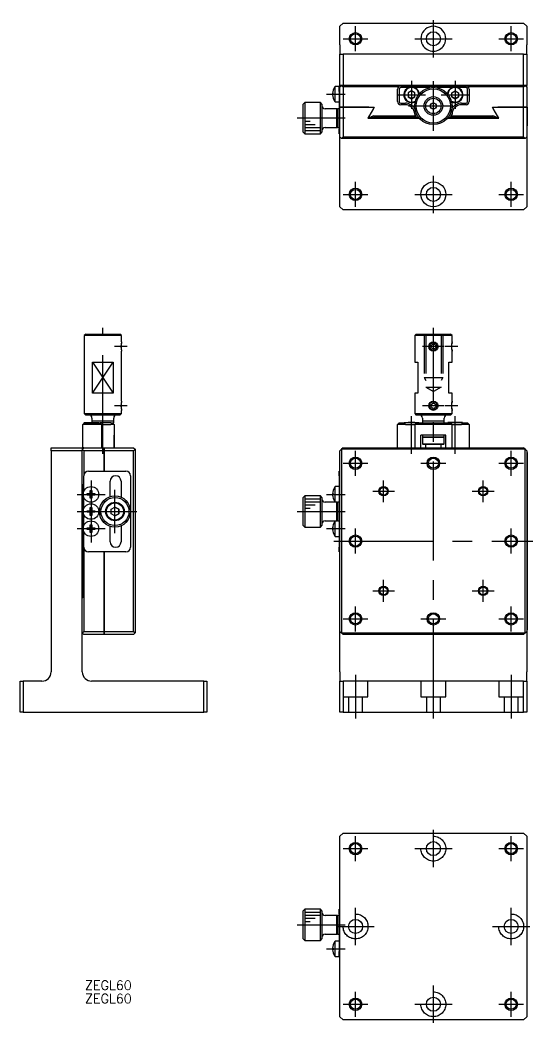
# Model space of a CAD drawing. Extents: x -133 to 244, y -155 to 167.
# Drawn here: x -132.8 to 32, y -154.8 to 167.4 of the extents above; entities that cross this region are included whole.
import ezdxf

# ---------------------------------------------------------------- set-up
doc = ezdxf.new("R2010")
doc.units = 0
doc.linetypes.add('CENTER', pattern=[50.8, 31.75, -6.35, 6.35, -6.35])
doc.linetypes.add('DASHED', pattern=[19.05, 12.7, -6.35])
doc.layers.get('0').update_dxf_attribs({"linetype": 'CONTINUOUS'})
doc.layers.add('CENTER', color=1, linetype='CENTER')
doc.styles.get("Standard").update_dxf_attribs({"font": 'txt.shx', "height": 3, "bigfont": 'bigfont.shx'})

msp = doc.modelspace()

# ---------------------------------------------------------------- linework, layer by layer
at = {"color": 7, "linetype": 'CONTINUOUS'}
for p, q in [((-29, 166.38), (-30, 165.38)), ((-30, 159.38), (-30, 165.38)), ((-29, 166.38), (29, 166.38)), ((30, 165.38), (29, 166.38)), ((30, 165.38), (30, 159.38)), ((-30, 159.38), (-30, 156.38)), ((30, 156.38), (30, 159.38)), ((-30, 146.38), (-30, 156.38)), ((-30, 156.38), (-29, 156.38)), ((29, 156.38), (-29, 156.38)), ((-29, 156.38), (-29, 146.38)), ((29, 146.38), (29, 156.38)), ((29, 156.38), (30, 156.38)), ((30, 156.38), (30, 146.38)), ((-30.3, 146.08), (-31.52, 146.08)), ((-31.52, 141.08), (-31.52, 146.08)), ((-30.3, 145.88), (-30.3, 146.08)), ((-30.3, 144.38), (-30.3, 145.88)), ((-30.3, 145.88), (-30, 145.88)), ((-30, 146.38), (-30, 145.88)), ((-30, 145.88), (-29.5, 146.38)), ((-29.5, 146.38), (-30, 146.38)), ((-30, 139.38), (-30, 145.88)), ((-29.5, 146.38), (-29, 145.88)), ((-29, 146.38), (-29.5, 146.38)), ((29, 146.38), (-29, 146.38)), ((-11.21, 145.88), (-29, 145.88)), ((-29, 145.88), (-29, 139.38)), ((-18, 146.08), (-18.3, 146.38)), ((-10.94, 146.08), (-18, 146.08)), ((-11.5, 141.18), (-11.5, 145.18)), ((-11, 145.18), (-11, 141.18)), ((-10.5, 146.18), (10.5, 146.18)), ((-7.98, 145.68), (-10.5, 145.68)), ((-1.09, 145.68), (-6.02, 145.68)), ((6.02, 145.68), (1.09, 145.68)), ((10.5, 145.68), (7.98, 145.68)), ((18, 146.08), (10.94, 146.08)), ((11, 141.18), (11, 145.18)), ((29, 145.88), (11.21, 145.88)), ((11.5, 145.18), (11.5, 141.18)), ((18.3, 146.38), (18, 146.08)), ((29, 145.88), (29.5, 146.38)), ((29.5, 146.38), (29, 146.38)), ((29, 139.38), (29, 145.88)), ((29.5, 146.38), (30, 145.88)), ((30, 146.38), (29.5, 146.38)), ((30, 145.88), (30, 146.38)), ((30, 145.88), (30, 139.38)), ((30, 145.38), (30.15, 145.38)), ((30.15, 139.38), (30.15, 145.38)), ((-32.38, 143.84), (-32.19, 143.84)), ((-32.19, 143.32), (-32.38, 143.32)), ((-32.2, 144.84), (-32.19, 144.83)), ((-32.19, 142.34), (-32.2, 142.33)), ((-32.19, 143.84), (-32.19, 143.32)), ((-30.3, 144.38), (-30.3, 132.38)), ((-7, 144.65), (-8.1, 144.02)), ((-8.1, 144.02), (-8.1, 142.75)), ((-7, 142.11), (-8.1, 142.75)), ((-8.1, 142.75), (-7, 142.11)), ((-5.9, 144.02), (-7, 144.65)), ((-5.9, 142.75), (-7, 142.11)), ((-7, 142.11), (-5.9, 142.75)), ((-5.9, 142.75), (-5.9, 144.02)), ((5.9, 144.02), (7, 144.65)), ((5.9, 142.75), (5.9, 144.02)), ((5.9, 142.75), (7, 142.11)), ((7, 142.11), (5.9, 142.75)), ((7, 144.65), (8.1, 144.02)), ((7, 142.11), (8.1, 142.75)), ((8.1, 142.75), (7, 142.11)), ((8.1, 144.02), (8.1, 142.75)), ((-41.3, 140.88), (-41.8, 140.38)), ((-41.8, 131.38), (-41.8, 140.38)), ((-36.3, 140.88), (-41.3, 140.88)), ((-41.3, 140.88), (-41.3, 130.88)), ((-36.3, 130.88), (-36.3, 140.88)), ((-35.8, 140.38), (-36.3, 140.88)), ((-35.8, 140.38), (-35.8, 131.38)), ((-31, 138.88), (-34.8, 138.88)), ((-31.52, 141.08), (-30.3, 141.08)), ((-31, 132.88), (-31, 138.88)), ((-30.8, 138.68), (-31, 138.88)), ((-30.8, 138.88), (-30.8, 132.88)), ((-30.3, 138.88), (-30.8, 138.88)), ((-30.8, 138.68), (-30.8, 133.08)), ((-30, 129.88), (-30, 139.38)), ((-29, 139.38), (-30, 139.38)), ((-30, 139.38), (-29, 139.38)), ((-29, 139.38), (-29, 129.88)), ((-29, 139.38), (-20.7, 139.38)), ((-20.7, 139.38), (-29, 139.38)), ((-20.7, 139.38), (-18.98, 139.38)), ((-19.2, 139), (-20.7, 136.4)), ((-19.2, 139.38), (-19.2, 139)), ((-18.98, 139.38), (-19.1, 139.18)), ((-10.5, 140.68), (-9, 140.68)), ((-9, 140.18), (-10.5, 140.18)), ((9, 140.68), (10.5, 140.68)), ((10.5, 140.18), (9, 140.18)), ((18.98, 139.38), (20.7, 139.38)), ((19.1, 139.18), (18.98, 139.38)), ((19.2, 139), (19.2, 139.38)), ((20.7, 136.4), (19.2, 139)), ((20.7, 139.38), (29, 139.38)), ((29, 139.38), (20.7, 139.38)), ((29, 129.88), (29, 139.38)), ((30, 139.38), (29, 139.38)), ((29, 139.38), (30, 139.38)), ((30, 139.38), (30, 129.88)), ((30.15, 139.38), (30, 139.38)), ((30, 139.38), (30.15, 139.38)), ((30.15, 139.38), (30.15, 133.38)), ((-20.7, 136.4), (-21, 135.88)), ((-21, 135.88), (-4.56, 135.88)), ((-20.6, 136.08), (-20.6, 136.58)), ((-20.22, 136.08), (-20.6, 136.08)), ((-4.72, 136.08), (-20.22, 136.08)), ((-19.1, 136.58), (-5.8, 136.58)), ((-4.8, 136.18), (-5, 136.18)), ((-5, 136.08), (-5, 135.88)), ((4.56, 135.88), (21, 135.88)), ((20.22, 136.08), (4.72, 136.08)), ((5, 136.18), (4.8, 136.18)), ((5, 135.88), (5, 136.08)), ((5.8, 136.58), (19.1, 136.58)), ((20.6, 136.08), (20.22, 136.08)), ((20.6, 136.58), (20.6, 136.08)), ((21, 135.88), (20.7, 136.4)), ((-41.3, 134.88), (-39.6, 134.88)), ((-41.3, 133.88), (-37.95, 133.88)), ((-41.3, 132.88), (-36.3, 132.88)), ((-34.8, 132.88), (-31, 132.88)), ((-31, 132.88), (-30.8, 133.08)), ((-30.8, 132.88), (-30.3, 132.88)), ((-30.3, 130.88), (-30.3, 132.38)), ((30, 133.38), (30.15, 133.38)), ((-41.8, 131.38), (-41.3, 130.88)), ((-41.3, 131.88), (-36.3, 131.88)), ((-41.3, 130.88), (-36.3, 130.88)), ((-36.3, 130.88), (-35.8, 131.38)), ((-30, 130.88), (-30.3, 130.88)), ((-30, 107.38), (-30, 129.88)), ((-29.5, 129.38), (-30, 129.88)), ((-29, 129.88), (-29.5, 129.38)), ((29.5, 129.38), (-29.5, 129.38)), ((-29, 129.88), (29, 129.88)), ((29.5, 129.38), (29, 129.88)), ((30, 129.88), (29.5, 129.38)), ((30, 129.88), (30, 107.38)), ((-30, 107.38), (-29, 106.38)), ((29, 106.38), (-29, 106.38)), ((29, 106.38), (30, 107.38)), ((-111.7, 66.5), (-112.2, 66)), ((-112.2, 66), (-112.2, 41)), ((-100.2, 66), (-112.2, 66)), ((-111.7, 66.5), (-100.7, 66.5)), ((-100.2, 66), (-100.7, 66.5)), ((-100.2, 64), (-100.2, 66)), ((-5.5, 66.5), (-6, 66)), ((0, 66), (-6, 66)), ((-6, 66), (-6, 57.5)), ((-5.5, 66.5), (0, 66.5)), ((0, 66.5), (5.5, 66.5)), ((6, 66), (0, 66)), ((6, 66), (5.5, 66.5)), ((6, 64), (6, 66)), ((-0.75, 62.93), (0, 63.37)), ((-0.75, 62.07), (-0.75, 62.93)), ((0, 61.63), (-0.75, 62.07)), ((0, 63.37), (0.75, 62.93)), ((0.75, 62.07), (0, 61.63)), ((0.75, 62.93), (0.75, 62.07)), ((-100.2, 45), (-100.2, 61)), ((6, 57.5), (6, 61)), ((-109.52, 47.5), (-109.52, 57.5)), ((-109.52, 57.5), (-102.88, 57.5)), ((-102.88, 57.5), (-102.88, 47.5)), ((-6, 57.5), (-5, 57.5)), ((-5, 57.5), (-5, 47.5)), ((5, 47.5), (5, 57.5)), ((5, 57.5), (6, 57.5)), ((-102.88, 47.5), (-109.52, 47.5)), ((-6, 47.5), (-6, 41)), ((-5, 47.5), (-6, 47.5)), ((6, 47.5), (5, 47.5)), ((6, 45), (6, 47.5)), ((-100.2, 41), (-100.2, 42)), ((-0.75, 43.93), (0, 44.37)), ((-0.75, 43.07), (-0.75, 43.93)), ((0, 42.63), (-0.75, 43.07)), ((0, 44.37), (0.75, 43.93)), ((0.75, 43.07), (0, 42.63)), ((0.75, 43.93), (0.75, 43.07)), ((6, 41), (6, 42)), ((-112.2, 41), (-100.2, 41)), ((-112.2, 41), (-111.7, 40.5)), ((-100.7, 40.5), (-111.7, 40.5)), ((-109.7, 39.5), (-109.7, 38.5)), ((-102.7, 38.5), (-102.7, 39.5)), ((-100.7, 40.5), (-100.2, 41)), ((-6, 41), (0, 41)), ((-6, 41), (-5.5, 40.5)), ((0, 40.5), (-5.5, 40.5)), ((-3.5, 39.5), (-3.5, 38.5)), ((0, 41), (6, 41)), ((5.5, 40.5), (0, 40.5)), ((3.5, 38.5), (3.5, 39.5)), ((5.5, 40.5), (6, 41)), ((-112.1, 38), (-112.6, 37.5)), ((-112.6, 30), (-112.6, 37.5)), ((-111.6, 37.5), (-112.6, 37.5)), ((-112.3, 37.8), (-112.15, 37.95)), ((-112.15, 38.1), (-107.45, 38.1)), ((-112.15, 38.1), (-112.15, 37.95)), ((-112.1, 38), (-111.6, 38)), ((-111.6, 38), (-107.6, 38)), ((-107.6, 37.5), (-111.6, 37.5)), ((-106.2, 38.5), (-109.7, 38.5)), ((-102.7, 38.5), (-109.7, 38.5)), ((-109.7, 38.5), (-109.7, 38.1)), ((-107.6, 38), (-107.1, 38)), ((-106.6, 37.5), (-107.6, 37.5)), ((-107.45, 38), (-107.45, 38.1)), ((-103.6, 38), (-107.1, 38)), ((-107.1, 38), (-106.6, 37.5)), ((-106.6, 37.5), (-106.6, 30)), ((-106.6, 37.5), (-103.6, 37.5)), ((-102.7, 38.5), (-106.2, 38.5)), ((-103.6, 38), (-103.1, 38)), ((-102.6, 37.5), (-103.6, 37.5)), ((-102.6, 37.5), (-103.1, 38)), ((-103.1, 38), (-102.7, 38)), ((-102.7, 38), (-102.7, 38.5)), ((-102.6, 37.5), (-102.6, 30)), ((-11, 38), (-11.5, 37.5)), ((-10.5, 37.5), (-11.5, 37.5)), ((-11.5, 30), (-11.5, 37.5)), ((-11, 38), (-10.5, 38)), ((-10.5, 38), (-9, 38)), ((-9, 37.5), (-10.5, 37.5)), ((-9.35, 38.1), (-4.65, 38.1)), ((-9.35, 38.1), (-4.65, 38.1)), ((-9.35, 38.1), (-9.35, 38)), ((-5.5, 38), (-9, 38)), ((-9, 37.5), (-6, 37.5)), ((-8.1, 38.1), (-7, 38.1)), ((-7, 38.1), (-8.1, 38.1)), ((-7, 38.1), (-5.9, 38.1)), ((-5.9, 38.1), (-7, 38.1)), ((-5.5, 38), (-6, 37.5)), ((-6, 37.5), (-6, 30)), ((-5, 37.5), (-6, 37.5)), ((-5.5, 38), (-5, 38)), ((-5, 38), (-1.62, 38)), ((5, 37.5), (-5, 37.5)), ((-4.65, 38), (-4.65, 38.1)), ((0, 38.5), (-3.5, 38.5)), ((0, 38.5), (-3.5, 38.5)), ((-3.5, 38.5), (-3.5, 38)), ((-1.62, 38), (1.62, 38)), ((3.5, 38.5), (0, 38.5)), ((3.5, 38.5), (0, 38.5)), ((1.62, 38), (5, 38)), ((3.5, 38), (3.5, 38.5)), ((9.35, 38.1), (4.65, 38.1)), ((9.35, 38.1), (4.65, 38.1)), ((4.65, 38.1), (4.65, 38)), ((5, 38), (5.5, 38)), ((6, 37.5), (5, 37.5)), ((9, 38), (5.5, 38)), ((6, 37.5), (5.5, 38)), ((7, 38.1), (5.9, 38.1)), ((5.9, 38.1), (7, 38.1)), ((6, 30), (6, 37.5)), ((6, 37.5), (9, 37.5)), ((7, 38.1), (8.1, 38.1)), ((8.1, 38.1), (7, 38.1)), ((9, 38), (10.5, 38)), ((10.5, 37.5), (9, 37.5)), ((9.35, 38), (9.35, 38.1)), ((10.5, 38), (11, 38)), ((11.5, 37.5), (10.5, 37.5)), ((11.5, 37.5), (11, 38)), ((11.5, 37.5), (11.5, 30)), ((-102.6, 30), (-102.6, 34)), ((-4, 30), (-4, 34)), ((4, 34), (-4, 34)), ((-3.5, 34), (-3.5, 33.5)), ((-3.5, 33.5), (3.5, 33.5)), ((-3.3, 33.5), (-3.5, 33.3)), ((-3.5, 33.5), (-3.3, 33.5)), ((-3.5, 33.3), (-3.5, 31.2)), ((3.5, 33.3), (-3.5, 33.3)), ((3.5, 33.3), (3.3, 33.5)), ((3.3, 33.5), (3.5, 33.5)), ((3.5, 33.5), (3.5, 34)), ((3.5, 31.2), (3.5, 33.3)), ((4, 30), (4, 34)), ((-122.8, 30), (-112.8, 30)), ((-122.8, 29), (-122.8, 30)), ((-122.8, 29), (-122.8, -42)), ((-112.8, 29), (-122.8, 29)), ((-112.8, 30), (-112.8, 29.5)), ((-112.8, 29.5), (-112.3, 30)), ((-112.8, 29.5), (-112.8, 29)), ((-112.3, 29), (-112.8, 29.5)), ((-112.8, -42), (-112.8, 29)), ((-112.3, 30), (-112.6, 30)), ((-112.3, 30), (-105.8, 30)), ((-105.8, 29), (-112.3, 29)), ((-112.3, 29), (-112.3, 21)), ((-105.8, 30), (-96.3, 30)), ((-105.8, 30), (-105.8, 29)), ((-105.8, 29), (-105.8, 30)), ((-96.3, 29), (-105.8, 29)), ((-105.8, 22.5), (-105.8, 29)), ((-105.8, 29), (-105.8, 22.5)), ((-96.3, 30), (-95.8, 29.5)), ((-95.8, 29.5), (-96.3, 29)), ((-96.3, -29), (-96.3, 29)), ((-95.8, 29.5), (-95.8, -29.5)), ((-29.5, 29.5), (-30, 29)), ((-30, -29), (-30, 29)), ((-29, 30), (-29.5, 29.5)), ((-29.5, 29.5), (-29.5, -29.5)), ((29.5, 29.5), (-29.5, 29.5)), ((-29, 30), (29, 30)), ((-3.5, 31.2), (3.5, 31.2)), ((-3.5, 31.2), (-3.3, 31)), ((3.3, 31), (-3.3, 31)), ((-2.5, 31), (-3.3, 31)), ((2.5, 31), (-2.5, 31)), ((-2, 31), (-2.5, 31)), ((-2.5, 31), (-2.5, 30)), ((2.5, 31), (2, 31)), ((3.3, 31), (2.5, 31)), ((2.5, 30), (2.5, 31)), ((3.3, 31), (3.5, 31.2)), ((29.5, 29.5), (29, 30)), ((29.5, -29.5), (29.5, 29.5)), ((30, 29), (29.5, 29.5)), ((30, 29), (30, -29)), ((30, 28.5), (30.15, 28.5)), ((30.15, 28.5), (30.15, -28.5)), ((-112.3, 15.98), (-112.3, 21)), ((-110.8, 22.5), (-98.8, 22.5)), ((-97.3, 21), (-97.3, 9.5)), ((-30.3, 21), (-30.3, 22.5)), ((-30.3, 22.5), (-30, 22.5)), ((-30.3, 21), (-30.3, -2)), ((-112.8, 18.3), (-112.5, 18)), ((-112.5, 18), (-112.5, 15)), ((-110.26, 15.26), (-110.26, 16.25)), ((-110.26, 16.25), (-109.74, 16.25)), ((-109.74, 16.25), (-109.74, 15.33)), ((-109.74, 16.25), (-109.74, 15.26)), ((-103.85, 14.25), (-103.85, 19.25)), ((-100.35, 19.25), (-100.35, 14.1)), ((-32.2, 16.25), (-32.19, 16.25)), ((-32.2, 16.25), (-32.19, 16.25)), ((-31.52, 12.5), (-31.52, 17.5)), ((-30.3, 17.5), (-31.52, 17.5)), ((-112.5, 15), (-112.5, 9.5)), ((-112.3, 10.48), (-112.3, 14.02)), ((-111.25, 14.74), (-111.25, 15.26)), ((-111.25, 15.26), (-110.26, 15.26)), ((-110.26, 14.74), (-111.25, 14.74)), ((-110.33, 14.74), (-110.33, 15.26)), ((-110.26, 15.33), (-109.74, 15.33)), ((-110.26, 13.75), (-110.26, 14.74)), ((-109.74, 14.67), (-110.26, 14.67)), ((-109.74, 13.75), (-110.26, 13.75)), ((-109.74, 15.33), (-109.74, 15.26)), ((-109.74, 15.26), (-108.75, 15.26)), ((-109.74, 14.74), (-109.74, 13.75)), ((-109.74, 14.74), (-109.74, 14.67)), ((-108.75, 14.74), (-109.74, 14.74)), ((-109.74, 13.75), (-109.74, 14.67)), ((-109.67, 15.26), (-109.67, 14.74)), ((-108.75, 15.26), (-108.75, 14.74)), ((-41.3, 14.5), (-41.8, 14)), ((-41.8, 5), (-41.8, 14)), ((-41.3, 14.5), (-41.3, 4.5)), ((-36.3, 14.5), (-41.3, 14.5)), ((-36.3, 13.5), (-41.3, 13.5)), ((-36.3, 9.5), (-36.3, 14.5)), ((-35.8, 14), (-36.3, 14.5)), ((-35.8, 14), (-35.8, 9.5)), ((-32.38, 15.26), (-32.19, 15.26)), ((-32.19, 14.74), (-32.38, 14.74)), ((-32.19, 13.75), (-32.2, 13.75)), ((-32.19, 13.75), (-32.2, 13.75)), ((-32.19, 15.26), (-32.19, 14.74)), ((-111.25, 9.24), (-111.25, 9.76)), ((-111.25, 9.76), (-110.26, 9.76)), ((-110.33, 9.24), (-110.33, 9.76)), ((-110.26, 9.76), (-110.26, 10.75)), ((-110.26, 10.75), (-109.74, 10.75)), ((-110.26, 9.83), (-109.74, 9.83)), ((-109.74, 10.75), (-109.74, 9.83)), ((-109.74, 10.75), (-109.74, 9.76)), ((-109.74, 9.83), (-109.74, 9.76)), ((-109.74, 9.76), (-108.75, 9.76)), ((-109.67, 9.76), (-109.67, 9.24)), ((-108.75, 9.76), (-108.75, 9.24)), ((-103.55, 10.22), (-102.3, 10.94)), ((-103.55, 8.78), (-103.55, 10.22)), ((-101.05, 10.22), (-102.3, 10.94)), ((-102.3, 10.94), (-101.05, 10.22)), ((-101.05, 8.78), (-101.05, 10.22)), ((-101.05, 10.22), (-101.05, 8.78)), ((-36.3, 12.5), (-41.3, 12.5)), ((-37.95, 11.5), (-41.3, 11.5)), ((-39.6, 10.5), (-41.3, 10.5)), ((-31, 12.5), (-34.8, 12.5)), ((-31, 9.5), (-31, 12.5)), ((-30.8, 12.3), (-31, 12.5)), ((-31, 12.5), (-30.8, 12.5)), ((-30.8, 12.5), (-30.8, 6.5)), ((-30.3, 12.5), (-30.8, 12.5)), ((-30.8, 12.5), (-30.8, 12.3)), ((-112.5, 9.5), (-112.5, 4)), ((-112.3, 4.98), (-112.3, 8.52)), ((-110.26, 9.24), (-111.25, 9.24)), ((-110.26, 8.25), (-110.26, 9.24)), ((-109.74, 9.17), (-110.26, 9.17)), ((-109.74, 8.25), (-110.26, 8.25)), ((-109.74, 9.24), (-109.74, 8.25)), ((-109.74, 9.24), (-109.74, 9.17)), ((-108.75, 9.24), (-109.74, 9.24)), ((-109.74, 8.25), (-109.74, 9.17)), ((-102.3, 8.06), (-103.55, 8.78)), ((-102.3, 8.06), (-101.05, 8.78)), ((-101.05, 8.78), (-102.3, 8.06)), ((-97.3, 9.5), (-97.3, -2)), ((-36.3, 4.5), (-36.3, 9.5)), ((-35.8, 9.5), (-35.8, 5)), ((-34.8, 6.5), (-31, 6.5)), ((-31.52, 1.5), (-31.52, 6.5)), ((-31, 6.5), (-31, 9.5)), ((-31, 6.5), (-30.8, 6.7)), ((-30.8, 6.5), (-31, 6.5)), ((-30.8, 6.7), (-30.8, 6.5)), ((-30.8, 6.5), (-30.3, 6.5)), ((-112.5, 4), (-112.5, -18)), ((-111.25, 3.74), (-111.25, 4.26)), ((-111.25, 4.26), (-110.26, 4.26)), ((-110.26, 3.74), (-111.25, 3.74)), ((-110.33, 3.74), (-110.33, 4.26)), ((-110.26, 4.26), (-110.26, 5.25)), ((-110.26, 5.25), (-109.74, 5.25)), ((-110.26, 4.33), (-109.74, 4.33)), ((-110.26, 2.75), (-110.26, 3.74)), ((-109.74, 3.67), (-110.26, 3.67)), ((-109.74, 5.25), (-109.74, 4.33)), ((-109.74, 5.25), (-109.74, 4.26)), ((-109.74, 4.33), (-109.74, 4.26)), ((-109.74, 4.26), (-108.75, 4.26)), ((-109.74, 3.74), (-109.74, 2.75)), ((-109.74, 3.74), (-109.74, 3.67)), ((-108.75, 3.74), (-109.74, 3.74)), ((-109.74, 2.75), (-109.74, 3.67)), ((-109.67, 4.26), (-109.67, 3.74)), ((-108.75, 4.26), (-108.75, 3.74)), ((-103.85, -0.25), (-103.85, 4.75)), ((-100.35, 4.9), (-100.35, -0.25)), ((-41.8, 5), (-41.3, 4.5)), ((-41.3, 4.5), (-36.3, 4.5)), ((-36.3, 4.5), (-35.8, 5)), ((-32.38, 4.26), (-32.19, 4.26)), ((-32.19, 3.74), (-32.38, 3.74)), ((-32.2, 5.25), (-32.19, 5.25)), ((-32.2, 5.25), (-32.19, 5.25)), ((-32.19, 4.26), (-32.19, 3.74)), ((-112.3, -2), (-112.3, 3.02)), ((-109.74, 2.75), (-110.26, 2.75)), ((-32.19, 2.75), (-32.2, 2.75)), ((-32.19, 2.75), (-32.2, 2.75)), ((-31.52, 1.5), (-30.3, 1.5)), ((-112.3, -2), (-112.3, -29)), ((-30.3, -3.5), (-30.3, -2)), ((-98.8, -3.5), (-110.8, -3.5)), ((-105.8, -29), (-105.8, -3.5)), ((-105.8, -3.5), (-105.8, -29)), ((-30, -3.5), (-30.3, -3.5)), ((-112.5, -18), (-112.8, -18.3)), ((30.15, -28.5), (30, -28.5)), ((-112.8, -29.5), (-112.3, -29)), ((-112.3, -30), (-112.8, -29.5)), ((-112.3, -29), (-105.8, -29)), ((-105.8, -30), (-112.3, -30)), ((-105.8, -29), (-96.3, -29)), ((-105.8, -29), (-105.8, -30)), ((-105.8, -30), (-105.8, -29)), ((-96.3, -30), (-105.8, -30)), ((-96.3, -29), (-95.8, -29.5)), ((-95.8, -29.5), (-96.3, -30)), ((-30, -42), (-30, -29)), ((-30, -29), (-29.5, -29.5)), ((-29.5, -29.5), (29.5, -29.5)), ((-29.5, -29.5), (-29, -30)), ((29, -30), (-29, -30)), ((29, -30), (29.5, -29.5)), ((29.5, -29.5), (30, -29)), ((30, -29), (30, -42)), ((-132.8, -55), (-132.8, -45)), ((-132.8, -45), (-131.8, -45)), ((-131.8, -45), (-131.8, -55)), ((-125.8, -45), (-131.8, -45)), ((-73.8, -45), (-109.8, -45)), ((-73.8, -55), (-73.8, -45)), ((-73.8, -45), (-72.8, -45)), ((-72.8, -45), (-72.8, -55)), ((-30, -42), (-30, -45)), ((-30, -55), (-30, -45)), ((-30, -45), (-29, -45)), ((29, -45), (-29, -45)), ((-29, -45), (-29, -55)), ((29, -55), (29, -45)), ((29, -45), (30, -45)), ((30, -45), (30, -42)), ((30, -45), (30, -55)), ((-131.8, -55), (-132.8, -55)), ((-131.8, -55), (-73.8, -55)), ((-72.8, -55), (-73.8, -55)), ((-29, -55), (-30, -55)), ((-29, -55), (29, -55)), ((30, -55), (29, -55)), ((-29, -93.8), (-30, -94.8)), ((-30, -152.8), (-30, -94.8)), ((-29, -93.8), (29, -93.8)), ((30, -94.8), (29, -93.8)), ((30, -94.8), (30, -152.8)), ((-41.3, -118.3), (-41.8, -118.8)), ((-41.8, -127.8), (-41.8, -118.8)), ((-36.3, -118.3), (-41.3, -118.3)), ((-41.3, -118.3), (-41.3, -128.3)), ((-36.3, -128.3), (-36.3, -118.3)), ((-35.8, -118.8), (-36.3, -118.3)), ((-35.8, -118.8), (-35.8, -127.8)), ((-30.3, -118.3), (-30, -118.3)), ((-30.3, -119.8), (-30.3, -118.3)), ((-36.3, -119.3), (-41.3, -119.3)), ((-36.3, -120.3), (-41.3, -120.3)), ((-37.95, -121.3), (-41.3, -121.3)), ((-39.6, -122.3), (-41.3, -122.3)), ((-31, -120.3), (-34.8, -120.3)), ((-31, -126.3), (-31, -120.3)), ((-30.8, -120.5), (-31, -120.3)), ((-30.8, -120.3), (-30.8, -126.3)), ((-30.3, -120.3), (-30.8, -120.3)), ((-30.8, -120.5), (-30.8, -126.1)), ((-30.3, -119.8), (-30.3, -131.8)), ((30.15, -120.8), (30, -120.8)), ((30.15, -126.8), (30.15, -120.8)), ((-41.8, -127.8), (-41.3, -128.3)), ((-41.3, -128.3), (-36.3, -128.3)), ((-36.3, -128.3), (-35.8, -127.8)), ((-34.8, -126.3), (-31, -126.3)), ((-30.3, -128.5), (-31.52, -128.5)), ((-31.52, -133.5), (-31.52, -128.5)), ((-31, -126.3), (-30.8, -126.1)), ((-30.8, -126.3), (-30.3, -126.3)), ((30, -126.8), (30.15, -126.8)), ((30, -126.8), (30.15, -126.8)), ((30.15, -132.8), (30.15, -126.8)), ((-32.38, -130.74), (-32.19, -130.74)), ((-32.19, -131.26), (-32.38, -131.26)), ((-32.2, -129.74), (-32.19, -129.75)), ((-32.19, -130.74), (-32.19, -131.26)), ((-30.3, -133.3), (-30.3, -131.8)), ((-32.19, -132.24), (-32.2, -132.25)), ((-31.52, -133.5), (-30.3, -133.5)), ((-30.3, -133.5), (-30.3, -133.3)), ((-30, -133.3), (-30.3, -133.3)), ((30, -132.8), (30.15, -132.8)), ((-30, -152.8), (-29, -153.8)), ((29, -153.8), (-29, -153.8)), ((29, -153.8), (30, -152.8))]:
    msp.add_line(p, q, dxfattribs=at)
at = {"color": 3, "linetype": 'DASHED'}
for p, q in [((-3, 66.5), (-3, 52.5)), ((-2.46, 66.5), (-2.46, 49.5)), ((2.46, 66.5), (2.46, 49.5)), ((3, 66.5), (3, 52.5)), ((-3, 52.5), (3, 52.5)), ((-3, 52.5), (-2.46, 51.56)), ((3, 52.5), (2.46, 51.56)), ((-2.46, 49.5), (0, 48.08)), ((-2.46, 49.5), (2.46, 49.5)), ((2.46, 49.5), (0, 48.08)), ((-21, -50), (-21, -45)), ((-4, -45), (-4, -50)), ((4, -50), (4, -45)), ((21, -45), (21, -50)), ((-29, -50), (-21, -50)), ((-27.25, -50), (-27.25, -55)), ((-22.75, -55), (-22.75, -50)), ((-4, -50), (0, -50)), ((-2.25, -50), (-2.25, -55)), ((0, -50), (4, -50)), ((2.25, -55), (2.25, -50)), ((21, -50), (29, -50)), ((22.75, -50), (22.75, -55)), ((27.25, -55), (27.25, -50))]:
    msp.add_line(p, q, dxfattribs=at)
at = {"color": 3, "linetype": 'CONTINUOUS'}
for p, q in [((-109.52, 47.5), (-102.88, 57.5)), ((-109.52, 57.5), (-102.88, 47.5))]:
    msp.add_line(p, q, dxfattribs=at)
for centre, radius in [((-25, 161.38), 2), ((25, 161.38), 2), ((0, 139.78), 3), ((-25, 111.38), 2), ((25, 111.38), 2), ((0, 62.5), 1.5), ((0, 43.5), 1.5), ((-25, 25), 2), ((0, 25), 2), ((25, 25), 2), ((-16, 16), 1.5), ((16, 16), 1.5), ((-25, 0), 2), ((25, 0), 2), ((-16, -16), 1.5), ((16, -16), 1.5), ((-25, -25), 2), ((0, -25), 2), ((25, -25), 2), ((-25, -98.8), 2), ((25, -98.8), 2), ((-25, -148.8), 2), ((25, -148.8), 2)]:
    msp.add_circle(centre, radius, dxfattribs=at)
at = {"color": 7, "linetype": 'CONTINUOUS'}
for centre, radius in [((-25, 161.38), 1.62), ((0, 161.38), 2.25), ((25, 161.38), 1.62), ((0, 139.78), 6), ((0, 139.78), 5.5), ((0, 139.78), 2.46), ((0, 139.78), 0.951), ((-25, 111.38), 1.62), ((0, 111.38), 4), ((0, 111.38), 2.25), ((25, 111.38), 1.62), ((0, 62.5), 1.23), ((0, 43.5), 1.23), ((-25, 25), 1.62), ((0, 25), 1.62), ((25, 25), 1.62), ((-110, 15), 2.5), ((-16, 16), 1.23), ((16, 16), 1.23), ((-102.3, 9.5), 5), ((-102.3, 9.5), 4.5), ((-110, 9.5), 2.5), ((-102.3, 9.5), 3), ((-102.3, 9.5), 2.75), ((-110, 4), 2.5), ((-25, 0), 1.62), ((25, 0), 1.62), ((-16, -16), 1.23), ((16, -16), 1.23), ((-25, -25), 1.62), ((0, -25), 1.62), ((25, -25), 1.62), ((0, -98.8), 2.25), ((-25, -98.8), 1.62), ((25, -98.8), 1.62), ((-25, -123.8), 2.25), ((25, -123.8), 2.25), ((-25, -148.8), 1.62), ((0, -148.8), 2.25), ((25, -148.8), 1.62)]:
    msp.add_circle(centre, radius, dxfattribs=at)
at = {"color": 3, "linetype": 'DASHED'}
for centre in [(0, -98.8), (-25, -123.8), (25, -123.8), (0, -148.8)]:
    msp.add_circle(centre, 4, dxfattribs=at)
at = {"color": 7, "linetype": 'CONTINUOUS'}
for centre, radius, start, end in [((0, 161.38), 4, 330, 210), ((0, 161.38), 4, 210.001, 329.999), ((-28.4, 143.58), 4, 141.3178, 161.7602), ((-10.5, 145.18), 1, 90, 180), ((-10.5, 145.18), 0.5, 90, 180), ((-7, 143.38), 2.5, 113.0739, 297.7087), ((-7, 143.38), 2.35, 4.4663, 301.1015), ((-7, 143.38), 2.5, 66.9261, 113.0739), ((-7, 143.38), 2.5, 7.8591, 66.9261), ((7, 143.38), 2.5, 113.0739, 172.1409), ((7, 143.38), 2.35, 240.4605, 175.5337), ((7, 143.38), 2.5, 242.2913, 66.9261), ((7, 143.38), 2.5, 66.9261, 113.0739), ((10.5, 145.18), 1, 0, 90), ((10.5, 145.18), 0.5, 0, 90), ((-28.4, 143.58), 3.99, 161.7768, 176.2652), ((-28.4, 143.58), 3.99, 183.7348, 198.2232), ((-28.4, 143.58), 4, 198.2398, 218.6822), ((-34.8, 139.88), 1, 180, 270), ((-10.5, 141.18), 1, 180, 270), ((-10.5, 141.18), 0.5, 180, 270), ((-9, 137.18), 3.5, 28.661, 90), ((-9, 137.18), 3, 0, 90), ((7, 143.38), 2.35, 238.8985, 240.4605), ((9, 137.18), 3.5, 90, 151.339), ((9, 137.18), 3, 90, 180), ((10.5, 141.18), 1, 270, 0), ((10.5, 141.18), 0.5, 270, 0), ((-19.1, 135.08), 1.5, 90, 138.1897), ((-5, 137.18), 1, 180, 270), ((-9, 137.18), 3.5, 0, 3.5659), ((-5, 137.18), 0.5, 180, 252.4021), ((5, 137.18), 1, 270, 0), ((5, 137.18), 0.5, 287.5979, 0), ((9, 137.18), 3.5, 176.4341, 180), ((19.1, 135.08), 1.5, 41.8103, 90), ((-34.8, 131.88), 1, 90, 180), ((-95.63, 62.5), 4.73, 164.9348, 195.0652), ((10.57, 62.5), 4.73, 164.9348, 195.0652), ((-95.63, 43.5), 4.73, 164.9348, 195.0652), ((10.57, 43.5), 4.73, 164.9348, 195.0652), ((-110.7, 39.5), 1, 0, 90), ((-101.7, 39.5), 1, 90, 180), ((-4.5, 39.5), 1, 0, 90), ((4.5, 39.5), 1, 90, 180), ((-110.8, 21), 1.5, 90, 180), ((-102.1, 19.25), 1.75, 0, 180), ((-98.8, 21), 1.5, 0, 90), ((-28.4, 15), 3.99, 161.7768, 176.2652), ((-28.4, 15), 4, 141.3178, 161.7602), ((-34.8, 13.5), 1, 180, 270), ((-28.4, 15), 3.99, 183.7348, 198.2232), ((-28.4, 15), 4, 198.2398, 218.6822), ((-34.8, 5.5), 1, 90, 180), ((-28.4, 4), 4, 141.3178, 161.7602), ((-28.4, 4), 3.99, 161.7768, 176.2652), ((-28.4, 4), 3.99, 183.7348, 198.2232), ((-28.4, 4), 4, 198.2398, 218.6822), ((-110.8, -2), 1.5, 180, 270), ((-102.1, -0.25), 1.75, 180, 0), ((-98.8, -2), 1.5, 270, 0), ((-125.8, -42), 3, 270, 0), ((-109.8, -42), 3, 180, 270), ((-34.8, -119.3), 1, 180, 270), ((-34.8, -127.3), 1, 90, 180), ((-28.4, -131), 4, 141.3178, 161.7602), ((-28.4, -131), 3.99, 161.7768, 176.2652), ((-28.4, -131), 3.99, 183.7348, 198.2232), ((-28.4, -131), 4, 198.2398, 218.6822)]:
    msp.add_arc(centre, radius, start, end, dxfattribs=at)
at = {"color": 3, "linetype": 'CONTINUOUS'}
for centre in [(-95.26, 62.5), (10.94, 62.5), (-95.26, 43.5), (10.94, 43.5)]:
    msp.add_arc(centre, 5.16, 163.101, 196.899, dxfattribs=at)
at = {"layer": 'CENTER', "color": 1, "linetype": 'CENTER'}
for p, q in [((-25, 157.38), (-25, 165.38)), ((0, 155.38), (0, 167.38)), ((25, 157.38), (25, 165.38)), ((-29, 161.38), (-21, 161.38)), ((-6, 161.38), (6, 161.38)), ((21, 161.38), (29, 161.38)), ((-7, 147.88), (-7, 138.88)), ((0, 131.78), (0, 147.78)), ((7, 147.88), (7, 138.88)), ((-34.38, 143.58), (-28.3, 143.58)), ((-11.5, 143.38), (-2.5, 143.38)), ((2.5, 143.38), (11.5, 143.38)), ((-8, 139.78), (6, 139.78)), ((-28.3, 135.88), (-43.8, 135.88)), ((0, 105.38), (0, 117.38)), ((-25, 107.38), (-25, 115.38)), ((25, 107.38), (25, 115.38)), ((-29, 111.38), (-21, 111.38)), ((-6, 111.38), (6, 111.38)), ((21, 111.38), (29, 111.38)), ((-106.2, 28), (-106.2, 68.5)), ((0, -57), (0, 68.5)), ((-98.36, 62.5), (-102.42, 62.5)), ((3.5, 62.5), (-3.5, 62.5)), ((7.84, 62.5), (3.78, 62.5)), ((-98.36, 43.5), (-102.42, 43.5)), ((3.5, 43.5), (-3.5, 43.5)), ((7.84, 43.5), (3.78, 43.5)), ((-7, 28), (-7, 40.1)), ((7, 28), (7, 40.1)), ((-25, 21), (-25, 29)), ((25, 21), (25, 29)), ((-29, 25), (-21, 25)), ((-4, 25), (4, 25)), ((21, 25), (29, 25)), ((-110, 19.5), (-110, -0.5)), ((-16, 12.5), (-16, 19.5)), ((16, 12.5), (16, 19.5)), ((-102.3, 2.5), (-102.3, 16.5)), ((-114.5, 15), (-105.5, 15)), ((-34.38, 15), (-28.3, 15)), ((-19.5, 16), (-12.5, 16)), ((12.5, 16), (19.5, 16)), ((-114.5, 9.5), (-95.3, 9.5)), ((-43.8, 9.5), (-28.3, 9.5)), ((-114.5, 4), (-105.5, 4)), ((-34.38, 4), (-28.3, 4)), ((-25, -4), (-25, 4)), ((25, -4), (25, 4)), ((-32, 0), (32, 0)), ((-16, -19.5), (-16, -12.5)), ((16, -19.5), (16, -12.5)), ((-19.5, -16), (-12.5, -16)), ((12.5, -16), (19.5, -16)), ((-25, -29), (-25, -21)), ((25, -29), (25, -21)), ((-29, -25), (-21, -25)), ((-4, -25), (4, -25)), ((21, -25), (29, -25)), ((-25, -43), (-25, -57)), ((25, -43), (25, -57)), ((0, -104.8), (0, -92.79)), ((-25, -102.8), (-25, -94.8)), ((25, -102.8), (25, -94.8)), ((-29, -98.8), (-21, -98.8)), ((-6, -98.8), (6, -98.8)), ((21, -98.8), (29, -98.8)), ((-25, -129.8), (-25, -117.79)), ((25, -129.8), (25, -117.79)), ((-43.8, -123.3), (-28.3, -123.3)), ((-31, -123.8), (-19, -123.8)), ((19, -123.8), (31, -123.8)), ((-34.38, -131), (-28.3, -131)), ((-25, -152.8), (-25, -144.8)), ((0, -154.8), (0, -142.79)), ((25, -152.8), (25, -144.8)), ((-29, -148.8), (-21, -148.8)), ((-6, -148.8), (6, -148.8)), ((21, -148.8), (29, -148.8))]:
    msp.add_line(p, q, dxfattribs=at)

# ---------------------------------------------------------------- texts
at = {"color": 7, "linetype": 'CONTINUOUS'}
for p in [(-111.95, -144.2), (-111.95, -148.47)]:
    msp.add_text('ZEGL60', height=3, dxfattribs=at).set_placement(p)

doc.saveas('drawing.dxf')
